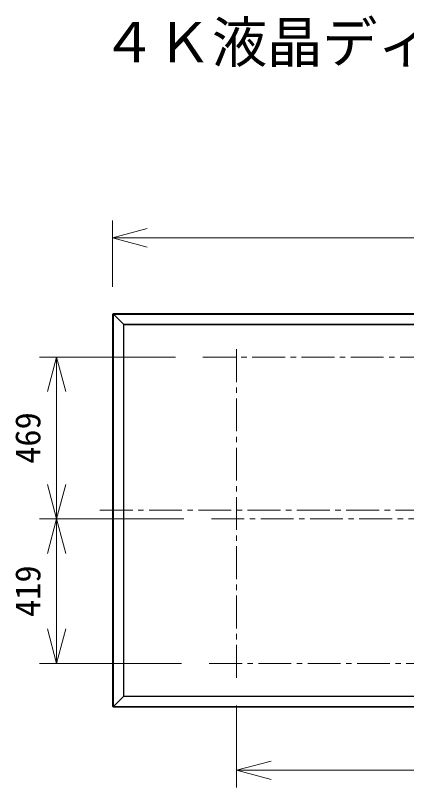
# Model space of a CAD drawing. Units: millimetres, scale not verified. Extents: x -62 to 63, y -56 to 57.
# Drawn here: x -41.7 to -13.4, y 0.8 to 56.8 of the extents above; entities that cross this region are included whole.
import ezdxf
from ezdxf.enums import TextEntityAlignment as Align

# ---------------------------------------------------------------- set-up
doc = ezdxf.new("R2010")
doc.units = ezdxf.units.MM
doc.header["$LTSCALE"] = 0.125
doc.linetypes.add('USER1', pattern=[28.575, 19.05, -3.175, 3.175, -3.175])
for name, color, linetype, lineweight in [('0-0_0', 7, 'Continuous', 18), ('0-5_SUNPO', 7, 'Continuous', 18), ('0-6_GAIKEI', 1, 'Continuous', 18)]:
    doc.layers.add(name, color=color, linetype=linetype, lineweight=lineweight)
doc.layers.add('0-2_MOJI1', color=7, linetype='Continuous')
doc.styles.add('ＭＳ ゴシック', font='')
doc.styles.get('ＭＳ ゴシック').set_extended_font_data('MS Gothic')

# ---------------------------------------------------------------- blocks, each defined once
blk = doc.blocks.new('_Open30')
at = {"layer": '0-0_0'}
blk.add_line((0, 0), (-1, 0), dxfattribs=at)
blk.add_lwpolyline([(-1, 0.26795), (0, 0), (-1, -0.26795)], dxfattribs=at)
blk = doc.blocks.new('D12')
at = {"layer": '0-5_SUNPO'}
for p, q in [((29.8123, 350.6315), (29.8123, 355.4276)), ((32.3123, 354.1776), (76.0373, 354.1776))]:
    blk.add_line(p, q, dxfattribs=at)
at = {"layer": '0-5_SUNPO', "xscale": 2.5, "yscale": 2.5, "rotation": 180}
blk.add_blockref('_Open30', (29.8123, 354.1776), dxfattribs=at)
blk = doc.blocks.new('D10')
at = {"layer": '0-5_SUNPO'}
for p, q in [((34.9742, 333.8081), (24.5008, 333.8081)), ((25.7508, 325.8331), (25.7508, 331.3081)), ((34.8088, 323.3331), (24.5008, 323.3331))]:
    blk.add_line(p, q, dxfattribs=at)
at = {"layer": '0-5_SUNPO', "xscale": 2.5, "yscale": 2.5}
for p, rotation in [((25.7508, 333.8081), 90), ((25.7508, 323.3331), 270)]:
    blk.add_blockref('_Open30', p, dxfattribs=dict(at, rotation=rotation))
at = {"layer": '0-5_SUNPO', "style": 'ＭＳ ゴシック'}
blk.add_text('419', height=1.833, rotation=90, dxfattribs=at).set_placement((25.1258, 326.6956), align=Align.BOTTOM_LEFT)
blk = doc.blocks.new('D9')
at = {"layer": '0-5_SUNPO'}
for p, q in [((34.3593, 345.5331), (24.5008, 345.5331)), ((25.7508, 336.3081), (25.7508, 343.0331)), ((34.9742, 333.8081), (24.5008, 333.8081))]:
    blk.add_line(p, q, dxfattribs=at)
at = {"layer": '0-5_SUNPO', "xscale": 2.5, "yscale": 2.5}
for p, rotation in [((25.7508, 345.5331), 90), ((25.7508, 333.8081), 270)]:
    blk.add_blockref('_Open30', p, dxfattribs=dict(at, rotation=rotation))
at = {"layer": '0-5_SUNPO', "style": 'ＭＳ ゴシック'}
blk.add_text('469', height=1.833, rotation=90, dxfattribs=at).set_placement((25.1258, 337.7956), align=Align.BOTTOM_LEFT)
blk = doc.blocks.new('D8')
at = {"layer": '0-5_SUNPO'}
for p, q in [((38.7998, 320.2942), (38.7998, 314.3386)), ((41.2998, 315.5886), (67.0498, 315.5886))]:
    blk.add_line(p, q, dxfattribs=at)
at = {"layer": '0-5_SUNPO', "xscale": 2.5, "yscale": 2.5, "rotation": 180}
blk.add_blockref('_Open30', (38.7998, 315.5886), dxfattribs=at)

msp = doc.modelspace()

# ---------------------------------------------------------------- linework, layer by layer
at = {"layer": '0-6_GAIKEI', "color": 7}
for p, q in [((-34.6784, 35.1317), (-34.6784, 35.1317)), ((-34.6784, 35.1317), (-34.6784, 6.7129)), ((-34.6762, 35.137), (-34.6706, 35.1426)), ((-34.6412, 35.1721), (-34.6706, 35.1426)), ((-34.6412, 35.1721), (-34.6356, 35.1776)), ((-34.6357, 35.1301), (-34.6357, 35.1301)), ((-34.6303, 35.1798), (-34.6159, 35.1798)), ((-34.6286, 35.1372), (-34.6286, 35.1371)), ((-34.6159, 35.1848), (13.9841, 35.1848)), ((-34.6357, 6.7146), (-34.6357, 6.7146)), ((-34.6784, 6.7129), (-34.6784, 6.7129)), ((-34.6706, 6.7021), (-34.6762, 6.7076)), ((-34.6412, 6.6726), (-34.6706, 6.7021)), ((-34.6356, 6.667), (-34.6412, 6.6726)), ((-34.6159, 6.6648), (-34.6303, 6.6648)), ((-34.6288, 6.6726), (-34.6283, 6.6722)), ((-34.6286, 6.7075), (-34.6286, 6.7075)), ((13.9841, 6.6598), (-34.6159, 6.6598))]:
    msp.add_line(p, q, dxfattribs=at)
at = {"layer": '0-6_GAIKEI'}
for p, q in [((-34.6357, 35.1301), (-34.6706, 35.1302)), ((-34.618, 35.1195), (-34.6357, 35.1301)), ((-34.6357, 35.1301), (-34.6357, 6.7146)), ((-34.6288, 35.1721), (-34.6286, 35.1372)), ((-34.6286, 35.1372), (-34.6155, 35.1372)), ((-34.6286, 35.1371), (-34.618, 35.1195)), ((-34.61, 35.1195), (-34.618, 35.1195)), ((-34.618, 35.1195), (-34.618, 6.7252)), ((-34.6159, 35.1848), (-34.6159, 35.143)), ((-34.6159, 35.1775), (13.9841, 35.1775)), ((-34.6159, 35.1422), (13.9841, 35.1422)), ((-34.6155, 35.1365), (-34.6155, 35.1372)), ((-34.6123, 35.1245), (13.9805, 35.1245)), ((-33.9012, 34.4077), (13.2695, 34.4077)), ((-33.9012, 34.4077), (-33.9012, 7.437)), ((-33.8836, 34.39), (13.2518, 34.39)), ((-33.8836, 34.39), (-33.8836, 7.4547)), ((-33.8732, 34.3797), (13.2414, 34.3797)), ((-33.8732, 34.3797), (-33.8732, 7.465)), ((-33.8659, 34.3723), (13.2341, 34.3723)), ((-33.8659, 34.3723), (-33.8659, 7.4723)), ((13.2695, 7.437), (-33.9012, 7.437)), ((13.2518, 7.4547), (-33.8836, 7.4547)), ((13.2414, 7.465), (-33.8732, 7.465)), ((13.2341, 7.4723), (-33.8659, 7.4723)), ((-34.6706, 6.7144), (-34.6357, 6.7146)), ((-34.6357, 6.7146), (-34.618, 6.7252)), ((-34.618, 6.7252), (-34.6286, 6.7075)), ((-34.618, 6.7252), (-34.61, 6.7252)), ((13.9805, 6.7202), (-34.6123, 6.7202)), ((-34.6286, 6.7075), (-34.6288, 6.6726)), ((-34.6155, 6.7075), (-34.6286, 6.7075)), ((-34.6283, 6.6722), (-34.6159, 6.6722)), ((13.9841, 6.7025), (-34.6159, 6.7025)), ((-34.6159, 6.6598), (-34.6159, 6.7016)), ((13.9841, 6.6672), (-34.6159, 6.6672))]:
    msp.add_line(p, q, dxfattribs=at)
at = {"layer": '0-6_GAIKEI', "color": 9, "linetype": 'USER1'}
for p, q in [((-25.6909, 8.7944), (-25.6909, 32.6159)), ((-28.1314, 32.0334), (7.4996, 32.0334)), ((-35.6084, 20.9334), (14.9767, 20.9334)), ((-27.5165, 20.3084), (6.8847, 20.3084)), ((-27.6819, 9.8334), (7.0501, 9.8334))]:
    msp.add_line(p, q, dxfattribs=at)
at = {"layer": '0-6_GAIKEI'}
for points in [[(-34.6753, 35.1308), (-34.6754, 35.1308), (-34.6755, 35.1309), (-34.6756, 35.1309), (-34.6757, 35.1309), (-34.6758, 35.131), (-34.6759, 35.131), (-34.676, 35.131), (-34.6762, 35.1311), (-34.6763, 35.1311), (-34.6764, 35.1311), (-34.6765, 35.1312), (-34.6766, 35.1312), (-34.6767, 35.1312), (-34.6768, 35.1313), (-34.6769, 35.1313), (-34.677, 35.1313), (-34.6772, 35.1314), (-34.6773, 35.1314), (-34.6774, 35.1314), (-34.6775, 35.1315), (-34.6776, 35.1315), (-34.6777, 35.1315), (-34.6778, 35.1316), (-34.6779, 35.1316), (-34.678, 35.1316), (-34.6782, 35.1317), (-34.6783, 35.1317), (-34.6784, 35.1317)], [(-34.6762, 35.137), (-34.6763, 35.1368), (-34.6764, 35.1366), (-34.6765, 35.1364), (-34.6765, 35.1362), (-34.6765, 35.1359), (-34.6764, 35.1357), (-34.6764, 35.1355), (-34.6763, 35.1353), (-34.6762, 35.1351), (-34.6761, 35.1348), (-34.6759, 35.1346), (-34.6758, 35.1344), (-34.6757, 35.1342), (-34.6756, 35.1341), (-34.6754, 35.1339), (-34.6753, 35.1337), (-34.6752, 35.1335), (-34.675, 35.1333), (-34.6749, 35.1332), (-34.6747, 35.133), (-34.6746, 35.1328), (-34.6744, 35.1326), (-34.6742, 35.1325), (-34.6741, 35.1323), (-34.6739, 35.1321), (-34.6737, 35.132), (-34.6736, 35.1318), (-34.6734, 35.1317), (-34.6732, 35.1315), (-34.6731, 35.1314), (-34.6729, 35.1312), (-34.6727, 35.1311), (-34.6725, 35.1309), (-34.6723, 35.1308), (-34.6722, 35.1306), (-34.672, 35.1305), (-34.6718, 35.1303), (-34.6716, 35.1302), (-34.6714, 35.1301)], [(-34.6714, 35.1301), (-34.6713, 35.1299), (-34.6711, 35.1298), (-34.6712, 35.1298), (-34.6713, 35.1298), (-34.6714, 35.1299), (-34.6715, 35.1299), (-34.6716, 35.1299), (-34.6717, 35.1299), (-34.6719, 35.13), (-34.672, 35.13), (-34.6721, 35.13), (-34.6722, 35.13), (-34.6723, 35.1301), (-34.6724, 35.1301), (-34.6725, 35.1301), (-34.6727, 35.1301), (-34.6728, 35.1302), (-34.6729, 35.1302), (-34.673, 35.1302), (-34.6731, 35.1303), (-34.6732, 35.1303), (-34.6733, 35.1303), (-34.6734, 35.1303), (-34.6736, 35.1304), (-34.6737, 35.1304), (-34.6738, 35.1304), (-34.6739, 35.1304), (-34.674, 35.1305), (-34.6741, 35.1305), (-34.6742, 35.1305), (-34.6744, 35.1306), (-34.6745, 35.1306), (-34.6746, 35.1306), (-34.6747, 35.1307), (-34.6748, 35.1307), (-34.6749, 35.1307), (-34.675, 35.1307), (-34.6751, 35.1308), (-34.6753, 35.1308)], [(-34.6706, 35.1302), (-34.6711, 35.1298), (-34.6711, 6.7149), (-34.6706, 6.7144)], [(-34.6565, 35.1495), (-34.6571, 35.1488), (-34.6578, 35.1482), (-34.6584, 35.1475), (-34.659, 35.1468), (-34.6596, 35.1461), (-34.6602, 35.1454), (-34.6607, 35.1446), (-34.6613, 35.1439), (-34.6619, 35.1432), (-34.6625, 35.1425), (-34.663, 35.1418), (-34.6636, 35.141), (-34.6641, 35.1403), (-34.6647, 35.1395), (-34.6652, 35.1388), (-34.6657, 35.138), (-34.6662, 35.1373), (-34.6668, 35.1365), (-34.6673, 35.1357), (-34.6678, 35.135), (-34.6683, 35.1342), (-34.6688, 35.1334), (-34.6692, 35.1326), (-34.6697, 35.1318), (-34.6702, 35.131), (-34.6706, 35.1302)], [(-34.6288, 35.1721), (-34.6296, 35.1716), (-34.6304, 35.1711), (-34.6312, 35.1707), (-34.632, 35.1702), (-34.6327, 35.1697), (-34.6335, 35.1692), (-34.6343, 35.1687), (-34.6351, 35.1682), (-34.6358, 35.1677), (-34.6366, 35.1672), (-34.6373, 35.1666), (-34.6381, 35.1661), (-34.6388, 35.1656), (-34.6396, 35.165), (-34.6403, 35.1645), (-34.641, 35.1639), (-34.6418, 35.1633), (-34.6425, 35.1628), (-34.6432, 35.1622), (-34.6439, 35.1616), (-34.6446, 35.161), (-34.6453, 35.1604), (-34.646, 35.1598), (-34.6467, 35.1592), (-34.6474, 35.1586), (-34.6481, 35.158), (-34.6488, 35.1574), (-34.6494, 35.1567), (-34.6501, 35.1561), (-34.6508, 35.1555), (-34.6514, 35.1548), (-34.6521, 35.1542), (-34.6527, 35.1535), (-34.6534, 35.1529), (-34.654, 35.1522), (-34.6546, 35.1515), (-34.6553, 35.1509), (-34.6559, 35.1502), (-34.6565, 35.1495)], [(-34.6357, 35.1301), (-34.6357, 35.1301), (-34.6357, 35.1301), (-34.6357, 35.1301), (-34.6356, 35.1302), (-34.6356, 35.1303), (-34.6355, 35.1304), (-34.6355, 35.1304), (-34.6355, 35.1305), (-34.6354, 35.1306), (-34.6352, 35.1309), (-34.6351, 35.131), (-34.6351, 35.1312), (-34.635, 35.1313), (-34.6349, 35.1314), (-34.6348, 35.1316), (-34.6347, 35.1317), (-34.6346, 35.1318), (-34.6345, 35.132), (-34.6345, 35.1321), (-34.6344, 35.1322), (-34.6343, 35.1324), (-34.6342, 35.1325), (-34.6341, 35.1326), (-34.634, 35.1327), (-34.6339, 35.1329), (-34.6338, 35.133), (-34.6337, 35.1331), (-34.6336, 35.1332), (-34.6335, 35.1333), (-34.6334, 35.1335), (-34.6333, 35.1336), (-34.6331, 35.1337), (-34.633, 35.1338), (-34.6329, 35.1339), (-34.6328, 35.134), (-34.6327, 35.1342), (-34.6326, 35.1343), (-34.6325, 35.1344), (-34.6324, 35.1345)], [(-34.6352, 35.1779), (-34.6354, 35.1778), (-34.6356, 35.1776)], [(-34.6283, 35.1725), (-34.6285, 35.1727), (-34.6286, 35.1729), (-34.6287, 35.1731), (-34.6289, 35.1733), (-34.629, 35.1734), (-34.6292, 35.1736), (-34.6293, 35.1738), (-34.6295, 35.174), (-34.6296, 35.1742), (-34.6298, 35.1743), (-34.6299, 35.1745), (-34.6301, 35.1747), (-34.6302, 35.1748), (-34.6304, 35.175), (-34.6305, 35.1752), (-34.6307, 35.1754), (-34.6309, 35.1755), (-34.631, 35.1757), (-34.6312, 35.1758), (-34.6314, 35.176), (-34.6315, 35.1762), (-34.6317, 35.1763), (-34.6319, 35.1765), (-34.6321, 35.1766), (-34.6322, 35.1767), (-34.6324, 35.1769), (-34.6326, 35.177), (-34.6328, 35.1771), (-34.633, 35.1773), (-34.6332, 35.1774), (-34.6334, 35.1775), (-34.6336, 35.1776), (-34.6338, 35.1777), (-34.634, 35.1778), (-34.6343, 35.1779), (-34.6345, 35.1779), (-34.6347, 35.1779), (-34.6349, 35.1779), (-34.6352, 35.1779)], [(-34.6324, 35.1345), (-34.6322, 35.1346), (-34.6321, 35.1347), (-34.632, 35.1348), (-34.6319, 35.1349), (-34.6318, 35.135), (-34.6317, 35.1351), (-34.6315, 35.1352), (-34.6314, 35.1353), (-34.6313, 35.1354), (-34.6312, 35.1355), (-34.631, 35.1356), (-34.6309, 35.1357), (-34.6308, 35.1358), (-34.6307, 35.1359), (-34.6305, 35.136), (-34.6304, 35.1361), (-34.6303, 35.1362), (-34.6301, 35.1363), (-34.63, 35.1363), (-34.6299, 35.1364), (-34.6297, 35.1365), (-34.6296, 35.1366), (-34.6295, 35.1367), (-34.6293, 35.1368), (-34.6292, 35.1368), (-34.629, 35.1369), (-34.6289, 35.137), (-34.6288, 35.1371), (-34.6287, 35.1371), (-34.6287, 35.1371), (-34.6286, 35.1371), (-34.6286, 35.1371), (-34.6286, 35.1371)], [(-34.6303, 35.1798), (-34.6303, 35.1797), (-34.6302, 35.1796), (-34.6302, 35.1795), (-34.6302, 35.1794), (-34.6301, 35.1793), (-34.6301, 35.1792), (-34.6301, 35.1791), (-34.63, 35.1789), (-34.63, 35.1788), (-34.6299, 35.1787), (-34.6299, 35.1786), (-34.6299, 35.1785), (-34.6298, 35.1784), (-34.6298, 35.1783), (-34.6298, 35.1782), (-34.6297, 35.178), (-34.6297, 35.1779), (-34.6297, 35.1778), (-34.6296, 35.1777), (-34.6296, 35.1776), (-34.6296, 35.1775), (-34.6295, 35.1774), (-34.6295, 35.1773), (-34.6295, 35.1772), (-34.6295, 35.177), (-34.6294, 35.1769), (-34.6294, 35.1768), (-34.6294, 35.1767), (-34.6293, 35.1766), (-34.6293, 35.1765), (-34.6293, 35.1764), (-34.6292, 35.1763), (-34.6292, 35.1761), (-34.6292, 35.176), (-34.6291, 35.1759), (-34.6291, 35.1758), (-34.6291, 35.1757), (-34.6291, 35.1756), (-34.629, 35.1755)], [(-34.629, 35.1755), (-34.629, 35.1754), (-34.629, 35.1752), (-34.6289, 35.1751), (-34.6289, 35.175), (-34.6289, 35.1749), (-34.6289, 35.1748), (-34.6288, 35.1747), (-34.6288, 35.1746), (-34.6288, 35.1744), (-34.6287, 35.1743), (-34.6287, 35.1742), (-34.6287, 35.1741), (-34.6287, 35.174), (-34.6286, 35.1739), (-34.6286, 35.1738), (-34.6286, 35.1737), (-34.6286, 35.1735), (-34.6285, 35.1734), (-34.6285, 35.1733), (-34.6285, 35.1732), (-34.6285, 35.1731), (-34.6284, 35.173), (-34.6284, 35.1729), (-34.6284, 35.1727), (-34.6284, 35.1726), (-34.6283, 35.1725)], [(-34.6159, 35.1725), (-34.6283, 35.1725), (-34.6288, 35.1721)], [(-33.8659, 34.3723), (-33.8732, 34.3797), (-33.8836, 34.39), (-33.9012, 34.4077), (-34.6012, 35.1077)], [(-34.6012, 6.737), (-33.9012, 7.437), (-33.8836, 7.4547), (-33.8732, 7.465), (-33.8659, 7.4723)], [(-34.6784, 6.7129), (-34.6783, 6.713), (-34.6782, 6.713), (-34.678, 6.713), (-34.6779, 6.7131), (-34.6778, 6.7131), (-34.6777, 6.7131), (-34.6776, 6.7132), (-34.6775, 6.7132), (-34.6774, 6.7132), (-34.6773, 6.7133), (-34.6772, 6.7133), (-34.677, 6.7133), (-34.6769, 6.7134), (-34.6768, 6.7134), (-34.6767, 6.7135), (-34.6766, 6.7135), (-34.6765, 6.7135), (-34.6764, 6.7135), (-34.6763, 6.7136), (-34.6762, 6.7136), (-34.676, 6.7136), (-34.6759, 6.7137), (-34.6758, 6.7137), (-34.6757, 6.7137), (-34.6756, 6.7138), (-34.6755, 6.7138), (-34.6754, 6.7138), (-34.6753, 6.7139), (-34.6751, 6.7139), (-34.675, 6.7139), (-34.6749, 6.714), (-34.6748, 6.714), (-34.6747, 6.714), (-34.6746, 6.714), (-34.6745, 6.7141), (-34.6744, 6.7141), (-34.6742, 6.7141), (-34.6741, 6.7142), (-34.674, 6.7142)], [(-34.674, 6.7142), (-34.6739, 6.7142), (-34.6738, 6.7142), (-34.6737, 6.7143), (-34.6736, 6.7143), (-34.6734, 6.7143), (-34.6733, 6.7144), (-34.6732, 6.7144), (-34.6731, 6.7144), (-34.673, 6.7144), (-34.6729, 6.7145), (-34.6728, 6.7145), (-34.6727, 6.7145), (-34.6725, 6.7146), (-34.6724, 6.7146), (-34.6723, 6.7146), (-34.6722, 6.7146), (-34.6721, 6.7147), (-34.672, 6.7147), (-34.6719, 6.7147), (-34.6717, 6.7147), (-34.6716, 6.7148), (-34.6715, 6.7148), (-34.6714, 6.7148), (-34.6713, 6.7148), (-34.6712, 6.7149), (-34.6711, 6.7149), (-34.6713, 6.7148), (-34.6714, 6.7146), (-34.6716, 6.7145), (-34.6718, 6.7143), (-34.672, 6.7142), (-34.6722, 6.714), (-34.6723, 6.7139), (-34.6725, 6.7138), (-34.6727, 6.7136), (-34.6729, 6.7135), (-34.6731, 6.7133), (-34.6732, 6.7132), (-34.6734, 6.713)], [(-34.6706, 6.7144), (-34.6702, 6.7136), (-34.6697, 6.7128), (-34.6692, 6.712), (-34.6688, 6.7113), (-34.6683, 6.7105), (-34.6678, 6.7097), (-34.6673, 6.7089), (-34.6668, 6.7082), (-34.6662, 6.7074), (-34.6657, 6.7066), (-34.6652, 6.7059), (-34.6647, 6.7051), (-34.6641, 6.7044), (-34.6636, 6.7037), (-34.663, 6.7029), (-34.6625, 6.7022), (-34.6619, 6.7015), (-34.6613, 6.7007), (-34.6607, 6.7), (-34.6602, 6.6993), (-34.6596, 6.6986), (-34.659, 6.6979), (-34.6584, 6.6972), (-34.6578, 6.6965), (-34.6571, 6.6958), (-34.6565, 6.6951), (-34.6559, 6.6945), (-34.6553, 6.6938), (-34.6546, 6.6931), (-34.654, 6.6925), (-34.6534, 6.6918), (-34.6527, 6.6911), (-34.6521, 6.6905), (-34.6514, 6.6898), (-34.6508, 6.6892), (-34.6501, 6.6886), (-34.6494, 6.6879), (-34.6488, 6.6873), (-34.6481, 6.6867)], [(-34.633, 6.7109), (-34.6331, 6.711), (-34.6333, 6.7111), (-34.6334, 6.7112), (-34.6335, 6.7113), (-34.6336, 6.7114), (-34.6337, 6.7116), (-34.6338, 6.7117), (-34.6339, 6.7118), (-34.634, 6.7119), (-34.6341, 6.7121), (-34.6342, 6.7122), (-34.6343, 6.7123), (-34.6344, 6.7124), (-34.6345, 6.7126), (-34.6345, 6.7127), (-34.6346, 6.7128), (-34.6347, 6.713), (-34.6348, 6.7131), (-34.6349, 6.7132), (-34.635, 6.7134), (-34.6351, 6.7135), (-34.6352, 6.7136), (-34.6352, 6.7138), (-34.6353, 6.7139), (-34.6354, 6.714), (-34.6355, 6.7142), (-34.6355, 6.7143), (-34.6356, 6.7145), (-34.6357, 6.7145), (-34.6357, 6.7146), (-34.6357, 6.7146), (-34.6357, 6.7146), (-34.6357, 6.7146)], [(-34.6734, 6.713), (-34.6736, 6.7128), (-34.6737, 6.7127), (-34.6739, 6.7125), (-34.6741, 6.7124), (-34.6742, 6.7122), (-34.6744, 6.712), (-34.6746, 6.7119), (-34.6747, 6.7117), (-34.6749, 6.7115), (-34.675, 6.7113), (-34.6752, 6.7112), (-34.6753, 6.711), (-34.6754, 6.7108), (-34.6756, 6.7106), (-34.6757, 6.7104), (-34.6758, 6.7102), (-34.6759, 6.71), (-34.6761, 6.7098), (-34.6762, 6.7096), (-34.6763, 6.7094), (-34.6764, 6.7092), (-34.6764, 6.709), (-34.6765, 6.7087), (-34.6765, 6.7085), (-34.6765, 6.7083), (-34.6764, 6.7081), (-34.6763, 6.7078), (-34.6762, 6.7076)], [(-34.6481, 6.6867), (-34.6474, 6.6861), (-34.6467, 6.6855), (-34.646, 6.6849), (-34.6453, 6.6843), (-34.6446, 6.6837), (-34.6439, 6.6831), (-34.6432, 6.6825), (-34.6425, 6.6819), (-34.6418, 6.6813), (-34.641, 6.6808), (-34.6403, 6.6802), (-34.6396, 6.6797), (-34.6388, 6.6791), (-34.6381, 6.6786), (-34.6373, 6.678), (-34.6366, 6.6775), (-34.6358, 6.677), (-34.6351, 6.6765), (-34.6343, 6.676), (-34.6335, 6.6755), (-34.6327, 6.675), (-34.632, 6.6745), (-34.6312, 6.674), (-34.6304, 6.6735), (-34.6296, 6.6731), (-34.6288, 6.6726)], [(-34.6356, 6.667), (-34.6354, 6.6669), (-34.6352, 6.6668), (-34.6349, 6.6668), (-34.6347, 6.6667), (-34.6345, 6.6667), (-34.6343, 6.6668), (-34.634, 6.6669), (-34.6338, 6.667), (-34.6336, 6.6671), (-34.6334, 6.6672), (-34.6332, 6.6673), (-34.633, 6.6674), (-34.6328, 6.6675), (-34.6326, 6.6677), (-34.6324, 6.6678), (-34.6322, 6.6679), (-34.6321, 6.6681), (-34.6319, 6.6682), (-34.6317, 6.6684), (-34.6315, 6.6685), (-34.6314, 6.6687), (-34.6312, 6.6688), (-34.631, 6.669), (-34.6309, 6.6692), (-34.6307, 6.6693), (-34.6305, 6.6695), (-34.6304, 6.6697), (-34.6302, 6.6698), (-34.6301, 6.67), (-34.6299, 6.6702), (-34.6298, 6.6703), (-34.6296, 6.6705), (-34.6295, 6.6707), (-34.6293, 6.6709), (-34.6292, 6.6711), (-34.629, 6.6712), (-34.6289, 6.6714), (-34.6287, 6.6716), (-34.6286, 6.6718)], [(-34.6286, 6.7075), (-34.6286, 6.7075), (-34.6287, 6.7075), (-34.6287, 6.7076), (-34.6288, 6.7076), (-34.6288, 6.7076), (-34.6289, 6.7077), (-34.629, 6.7077), (-34.629, 6.7078), (-34.6292, 6.7078), (-34.6295, 6.708), (-34.6296, 6.7081), (-34.6297, 6.7082), (-34.6299, 6.7082), (-34.63, 6.7083), (-34.6301, 6.7084), (-34.6303, 6.7085), (-34.6304, 6.7086), (-34.6305, 6.7087), (-34.6307, 6.7088), (-34.6308, 6.7089), (-34.6309, 6.709), (-34.631, 6.7091), (-34.6312, 6.7091), (-34.6313, 6.7092), (-34.6314, 6.7093), (-34.6315, 6.7094), (-34.6317, 6.7095), (-34.6318, 6.7097), (-34.6319, 6.7098), (-34.632, 6.7099), (-34.6321, 6.71), (-34.6322, 6.7101), (-34.6324, 6.7102), (-34.6325, 6.7103), (-34.6326, 6.7104), (-34.6327, 6.7105), (-34.6328, 6.7106), (-34.6329, 6.7107), (-34.633, 6.7109)], [(-34.6294, 6.668), (-34.6294, 6.6679), (-34.6294, 6.6677), (-34.6295, 6.6676), (-34.6295, 6.6675), (-34.6295, 6.6674), (-34.6295, 6.6673), (-34.6296, 6.6672), (-34.6296, 6.6671), (-34.6296, 6.667), (-34.6297, 6.6668), (-34.6297, 6.6667), (-34.6297, 6.6666), (-34.6298, 6.6665), (-34.6298, 6.6664), (-34.6298, 6.6663), (-34.6299, 6.6662), (-34.6299, 6.6661), (-34.6299, 6.666), (-34.63, 6.6658), (-34.63, 6.6657), (-34.6301, 6.6656), (-34.6301, 6.6655), (-34.6301, 6.6654), (-34.6302, 6.6653), (-34.6302, 6.6652), (-34.6302, 6.6651), (-34.6303, 6.6649), (-34.6303, 6.6648)], [(-34.6286, 6.6718), (-34.6285, 6.672), (-34.6283, 6.6722), (-34.6284, 6.672), (-34.6284, 6.6719), (-34.6284, 6.6718), (-34.6284, 6.6717), (-34.6285, 6.6716), (-34.6285, 6.6715), (-34.6285, 6.6714), (-34.6285, 6.6712), (-34.6286, 6.6711), (-34.6286, 6.671), (-34.6286, 6.6709), (-34.6286, 6.6708), (-34.6287, 6.6707), (-34.6287, 6.6706), (-34.6287, 6.6705), (-34.6287, 6.6703), (-34.6288, 6.6702), (-34.6288, 6.6701), (-34.6288, 6.67), (-34.6289, 6.6699), (-34.6289, 6.6698), (-34.6289, 6.6697), (-34.6289, 6.6695), (-34.629, 6.6694), (-34.629, 6.6693), (-34.629, 6.6692), (-34.6291, 6.6691), (-34.6291, 6.669), (-34.6291, 6.6689), (-34.6291, 6.6688), (-34.6292, 6.6686), (-34.6292, 6.6685), (-34.6292, 6.6684), (-34.6293, 6.6683), (-34.6293, 6.6682), (-34.6293, 6.6681), (-34.6294, 6.668)]]:
    msp.add_lwpolyline(points, dxfattribs=at)
at = {"layer": '0-6_GAIKEI', "color": 7}
for centre, start, end in [((-34.6709, 35.1317), 135, 180), ((-34.6303, 35.1723), 90, 135), ((-34.6709, 6.7129), 180, 225), ((-34.6303, 6.6723), 225, 270)]:
    msp.add_arc(centre, 0.0075, start, end, dxfattribs=at)
at = {"layer": '0-6_GAIKEI'}
for centre, start, end in [((-34.5659, 35.143), 180, 186.76327), ((-34.5659, 35.143), 187.54538, 225.00001), ((-34.5659, 6.7016), 135, 180.00002)]:
    msp.add_arc(centre, 0.05, start, end, dxfattribs=at)
at = {"layer": '0-6_GAIKEI', "color": 7}
for centre, major_axis, start_param, end_param in [((-34.6709, 35.1317), (-0.0053, 0.0053), 6.2831853, 7.0686355), ((-34.6303, 35.1723), (0.0053, -0.0053), 2.3561424, 3.1415927), ((-34.6709, 6.7129), (0.0053, 0.0053), 2.3561424, 3.1415927), ((-34.6303, 6.6723), (-0.0053, -0.0053), 0, 0.7854502)]:
    msp.add_ellipse(centre, major_axis=major_axis, ratio=0.999896, start_param=start_param, end_param=end_param, dxfattribs=at)
at = {"layer": '0-6_GAIKEI'}
for centre, major_axis, start_param, end_param in [((-34.6582, 35.1302), (-0.0124, 0.0124), 6.2831853, 7.3303829), ((-34.6288, 35.1597), (-0.0124, 0.0124), 5.2359878, 6.2831853), ((-34.6582, 6.7144), (-0.0124, -0.0124), 5.2359878, 6.2831853), ((-34.6288, 6.685), (-0.0124, -0.0124), 0, 1.0471976)]:
    msp.add_ellipse(centre, major_axis=major_axis, ratio=0.57735, start_param=start_param, end_param=end_param, dxfattribs=at)

# ---------------------------------------------------------------- block references
at = {"layer": '0-5_SUNPO'}
for name in ['D12', 'D9', 'D10', 'D8']:
    msp.add_blockref(name, (-64.4907, -313.4997), dxfattribs=at)

# ---------------------------------------------------------------- texts
at = {"layer": '0-2_MOJI1', "style": 'ＭＳ ゴシック'}
msp.add_text('４Ｋ液晶ディスプレイ', height=2.933, dxfattribs=at).set_placement((-35.4907, 52.5003), align=Align.BOTTOM_LEFT)

doc.saveas('drawing.dxf')
